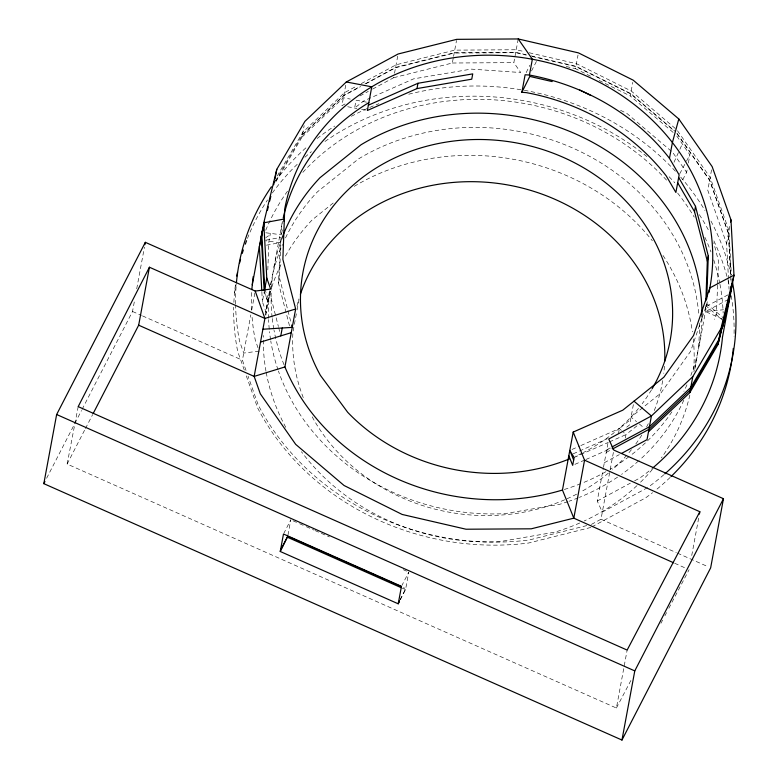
<?xml version="1.0" encoding="UTF-8"?>
<svg xmlns="http://www.w3.org/2000/svg" width="779" height="779" viewBox="0 0 779 779"><rect width="100%" height="100%" fill="white"/><g stroke="black" fill="none" stroke-linecap="round" stroke-linejoin="round"><path stroke-width="0.58" stroke-dasharray="3.9 2.92" d="M289.476 325.749L278.483 283.089L280.352 240.565M278.483 283.089L279.466 277.782L280.898 238.569M705.696 305.572L705.472 311.561L723.34 319.487M723.837 321.133L706.456 306.264L706.543 303.868M267.801 269.953L268.921 241.247L270.381 233.369M717.576 285.182L716.437 314.103L714.616 319.38M717.615 283.975L718.511 261.169L713.759 242.727M82.077 409.403L132.518 311.473L134.728 299.555M136.715 288.824L144.446 247.099M234.528 292.914L236.203 283.877M246.037 370.473L242.415 360.21L250.809 314.911M251.695 310.139L255.006 292.252M266.282 312.778L262.377 301.736L264.285 291.443L268.19 302.486M266.145 309.234L269.602 290.586M270.683 284.754L271.326 281.258M273.965 267.051L282.407 221.499M265.853 315.106L270.264 291.268M281.628 233.671L282.465 229.162M275.698 182.004L302.018 137.104L304.141 125.623M293.147 331.056L296.838 311.133M297.062 309.964L299.009 299.418M345.72 85.203L341.932 105.642L346.158 103.364M287.957 535.124L290.801 519.807L284.004 533.002M372.566 89.098L393.697 77.686L394.31 74.375M394.515 73.265L397.689 56.166M393.697 77.686L452.336 63.011L453.359 57.49M453.563 56.38L456.523 40.42M400.318 599.752L405.547 589.606L408.78 572.137L401.993 585.321M366.519 102.166L356.061 100.179L354.601 108.057L363.949 100.793L413.552 78.874L471.207 69.117L520.732 72.525L513.838 62.632L518.23 38.95M590.531 76.167L575.496 68.669L578.018 55.036M673.134 132.43L630.26 95.963L632.791 82.331M647.612 487.635L602.323 512.095L597.24 501.033L603.267 468.51M603.482 467.351L608.126 442.268M591.368 524.433L600.999 519.233L613.599 451.284M618.409 433.835L619.393 428.538L630.61 419.54M625.323 438.012L625.946 434.633L637.534 425.383M633.376 404.583L629.627 424.847L624.953 428.586M682.686 179.774L686.65 172.363L687.516 167.68M688.383 162.996L689.902 154.797L675.87 134.757M711.558 169.851L707.77 190.29L726.583 243.554L728.472 278.385M78.192 406.628L67.14 464.05L616.403 708.043L627.144 650.076M694.761 369.382L696.484 360.054M699.123 345.847L707.536 300.431M726.583 243.554L729.767 226.358M691.733 555.505L698.753 517.645M701.86 318.543L690.613 351.319L660.923 393.025L631.048 417.135L636.56 421.682M702.249 317.413L706.904 303.859L724.285 318.728M674.01 162.275L679.376 150.415M679.863 149.334L682.307 143.94M526.176 72.632L529.876 65.212M46.604 478.277L74.317 424.477M74.872 423.396L81.522 410.484M67.14 464.05L84.882 429.609M85.437 428.528L92.652 414.535M531.521 70.986L536.741 60.84M399.978 599.791L405.723 588.632L403.522 587.648M616.403 708.043L632.188 678.012M660.923 623.317L662.617 620.103M664.876 615.809L666.561 612.596M668.82 608.302L689.103 569.692M679.707 173.844L685.939 162.207M686.503 161.146L689.902 154.797M277.236 175.966L302.943 132.109L344.318 92.769L356.996 85.914M275.464 180.991L302.466 134.689L343.841 95.35L359.684 86.79M302.398 135.04L343.773 95.7L360.677 86.566M302.018 137.104L343.393 97.765L350.307 99.079M333.208 203.007L312.165 219.892A216.202 192.462 10.5 0 0 284.111 258.482M265.863 237.585L268.609 235.784M361.222 83.635L396.083 64.803L454.722 50.138L516.224 49.749L524.491 51.657M364.971 83.937L395.605 67.393L454.245 52.719L515.747 52.329L526.37 54.793M365.955 83.723L395.537 67.744L454.176 53.069L515.688 52.68L526.302 55.143M359.888 95.944L368.34 91.377M606.724 449.824L610.999 447.516M606.247 452.404L611.583 449.522M604.338 462.707L619.286 454.634M597.24 501.033L630.328 483.165M634.593 480.857L639.929 477.975A236.719 210.729 10.5 0 0 651.556 468.958M591.884 526.877L645.723 497.8A251.091 223.524 10.5 0 0 652.559 492.669M706.456 306.264L729.514 294.053M728.511 299.37L705.472 311.561L723.535 309.74M572 449.473L579.712 446.065M580.813 445.578L619.393 428.538L622.674 431.585M573.217 453.806L607.386 438.704M574.142 457.448L608.311 442.404M609.412 441.917L625.946 434.633L623.492 432.345M574.883 464.362L584.805 459.999M585.905 459.513L611.262 448.344M586.753 525.591L529.175 539.993A251.091 223.524 10.5 0 1 258.229 404.992L248.053 376.179M590.813 527.451L528.62 543.021A251.091 223.524 10.5 0 1 257.674 408.011L245.882 374.641M266.077 240.127L280.937 237.381M266.437 245.181L279.953 242.688L265.483 240.799M259.173 351.105L243.739 353.062L239.601 341.348A251.091 223.524 10.5 0 1 235.618 305.426M452.336 63.011L513.838 62.632M265.805 232.775L281.414 234.8L281.774 224.888A216.202 192.462 10.5 0 1 282.465 221.382M347.687 106.742L356.928 108.505M361.573 109.381L366.218 110.267M529.214 52.748L576.421 63.674L631.185 90.968L676.805 129.762M531.093 55.884L575.944 66.254L630.708 93.548L675.412 131.563M532.203 56.507L575.876 66.614L630.639 93.899L673.523 130.366M566.226 66.527L575.496 68.669M132.518 311.473L141.398 315.407M142.508 315.904L242.415 360.21M600.999 519.233L676.318 552.632M677.418 553.129L708.432 566.878M293.001 520.791L298.513 523.235M299.613 523.722L305.134 526.166M306.235 526.662L313.956 530.08M315.057 530.567L329.39 536.926M403.269 569.692L406.58 571.163M402.237 588.135L405.547 589.606M674.692 563.256L685.783 568.212M599.119 80.441L630.26 95.963M620.561 110.316L627.007 113.52L672.618 152.314L686.65 172.363M639.316 423.961L643.902 427.866M677.496 130.755L710.156 177.408L728.969 230.672L731.384 275.114M677.019 133.336L709.669 179.998L728.492 233.262L730.712 274.091M676.951 133.686L709.611 180.348L728.423 233.612L730.644 274.451M264.763 288.853L268.667 299.905M264.217 291.794L268.122 302.836M258.005 347.794L255.278 340.063A236.719 210.729 10.5 0 1 251.909 314.872M244.275 370.074L237.712 351.514A251.091 223.524 10.5 0 1 233.729 307.179M279.466 277.782L291.054 322.749M269.378 291.356L278.385 326.508M278.687 327.686L279.895 332.37M730.965 278.901L731.101 281.297M730.712 275.649L731.033 281.657M728.54 279.583L729.056 289.194M261.861 292.125L262.377 301.736M662.695 380.61A186.736 166.239 10.5 0 1 653.756 411.838M648.303 423.679A186.736 166.239 10.5 0 1 646.628 426.843M641.799 435.101A186.736 166.239 10.5 0 1 635.771 444.001M631.428 449.678A186.736 166.239 10.5 0 1 627.582 454.313M626.783 455.218A186.736 166.239 10.5 0 1 612.119 469.932M608.389 473.135A186.736 166.239 10.5 0 1 580.852 491.9M576.626 494.159A186.736 166.239 10.5 0 1 565.797 499.31M564.697 499.787A186.736 166.239 10.5 0 1 310.831 414.282M303.265 397.621A186.736 166.239 10.5 0 1 292.865 333.422M296.994 305.943A186.736 166.239 10.5 0 1 298.912 298.922M664.438 366.227A186.736 166.239 10.5 0 1 663.747 373.414M651.487 389.86A186.736 166.239 10.5 0 1 642.169 403.736M638.498 408.439A186.736 166.239 10.5 0 1 583.374 452.531M582.303 453.066A186.736 166.239 10.5 0 1 575.798 456.163M689.853 395.031A216.202 192.462 10.5 0 1 661.352 457.935M652.481 469.328A216.202 192.462 10.5 0 1 637.777 484.859M636.91 485.677A216.202 192.462 10.5 0 1 584.182 520.995M579.751 522.991A216.202 192.462 10.5 0 1 554.638 532.213L499.865 541.619A216.202 192.462 10.5 0 1 301.415 451.703M285.766 427.33A216.202 192.462 10.5 0 1 266.194 372.391M265.99 371.223A216.202 192.462 10.5 0 1 263.351 335.476M265.162 315.096A216.202 192.462 10.5 0 1 271.404 288.308M271.774 287.159A216.202 192.462 10.5 0 1 281.92 262.659M354.221 186.347A216.202 192.462 10.5 0 1 652.383 240.818M662.987 255.444A216.202 192.462 10.5 0 1 692.404 331.883M693.261 338.894A216.202 192.462 10.5 0 1 693.544 371.427M686.961 384.826A216.202 192.462 10.5 0 1 683.884 391.35M671.917 411.828A216.202 192.462 10.5 0 1 630.036 455.89M629.072 456.621A216.202 192.462 10.5 0 1 610.035 469.338M605.916 471.694A216.202 192.462 10.5 0 1 581.962 483.184M580.832 483.632A216.202 192.462 10.5 0 1 563.616 489.689M284.004 364.738A216.202 192.462 10.5 0 1 274.013 330.208M273.799 329.04A216.202 192.462 10.5 0 1 272.261 318.533M272.124 317.374A216.202 192.462 10.5 0 1 271.306 289.671M271.374 288.473A216.202 192.462 10.5 0 1 281.161 240.409M701.947 318.397A216.202 192.462 10.5 0 1 690.233 377.026M670.135 477.439A251.091 223.524 10.5 0 1 656.385 489.611M233.885 302.398A251.091 223.524 10.5 0 1 235.492 284.491M247.449 238.452A251.091 223.524 10.5 0 1 267.499 199.969M272.348 192.968A251.091 223.524 10.5 0 1 297.685 163.872M304.881 157.251A251.091 223.524 10.5 0 1 311.425 151.701M324.97 141.476A251.091 223.524 10.5 0 1 647.826 157.329M669.103 176.755A251.091 223.524 10.5 0 1 674.77 182.753M699.338 214.634A251.091 223.524 10.5 0 1 709.046 231.207M713.885 240.886A251.091 223.524 10.5 0 1 727.742 279.427M728.034 280.576A251.091 223.524 10.5 0 1 729.378 286.341M731.199 295.699A251.091 223.524 10.5 0 1 734.022 336.528M699.269 322.934A216.202 192.462 10.5 0 1 693.904 371.719M683.835 400.133A216.202 192.462 10.5 0 1 639.452 460.126M638.556 460.915A216.202 192.462 10.5 0 1 621.554 474.392M617.562 477.137A216.202 192.462 10.5 0 1 579.333 497.392M578.203 497.839A216.202 192.462 10.5 0 1 569.069 501.248M567.92 501.647A216.202 192.462 10.5 0 1 559.828 504.247L505.045 513.643A216.202 192.462 10.5 0 1 278.434 371.067M278.045 369.928A216.202 192.462 10.5 0 1 270.771 340.91M270.586 339.741A216.202 192.462 10.5 0 1 269.495 331.581M269.252 329.196A216.202 192.462 10.5 0 1 268.599 319.594M268.551 318.387A216.202 192.462 10.5 0 1 269.855 290.684M270.712 284.773A216.202 192.462 10.5 0 1 282.514 244.489M285.513 237.916A216.202 192.462 10.5 0 1 317.345 191.916L358.398 158.984A216.202 192.462 10.5 0 1 575.827 149.432A216.202 192.462 10.5 0 1 698.87 315.709M663.893 474.703A251.091 223.524 10.5 0 1 648.595 486.914M235.599 304.219A251.091 223.524 10.5 0 1 236.31 283.926M275.669 180.845A251.091 223.524 10.5 0 1 307.695 146.277M317.141 138.487A251.091 223.524 10.5 0 1 334.736 126.023M351.339 116.295A251.091 223.524 10.5 0 1 378.886 103.695M408.741 94.21A251.091 223.524 10.5 0 1 523.128 90.101M524.325 90.315A251.091 223.524 10.5 0 1 676.649 172.587M680.71 177.145A251.091 223.524 10.5 0 1 705.053 210.632M710.935 221.041A251.091 223.524 10.5 0 1 731.004 275.026M251.646 310.032A236.719 210.729 10.5 0 1 251.821 290.752M265.746 230.243A236.719 210.729 10.5 0 1 287.578 191.079M302.817 172.363A236.719 210.729 10.5 0 1 667.311 180.962M677.623 193.075A236.719 210.729 10.5 0 1 694.264 217.127M704.917 237.332A236.719 210.729 10.5 0 1 710.964 251.919M713.739 259.933A236.719 210.729 10.5 0 1 719.475 281.881M719.942 284.247A236.719 210.729 10.5 0 1 723.155 313.129"/><path stroke-width="1.17" d="M705.871 300.782L707.313 261.247L708.296 255.94L695.511 206.367L678.665 177.485M706.719 299.078L708.296 255.94M673.582 562.759L573.811 518.162L562.457 490.04L573.198 432.072L622.801 410.163L663.844 377.231L693.544 335.525L709.864 287.889L733.974 275.123L720.945 328.592L692.794 376.627L651.419 415.967L608.73 439.025L613.813 450.087L723.467 498.716L710.652 567.862L621.963 740.05L43.828 483.662L56.643 414.516L145.332 242.327L255.23 291.064L270.673 289.106L266.769 278.054L263.769 222.813L276.788 169.345L304.949 121.31L346.314 81.97L398.088 54.004L456.718 39.34L518.23 38.95L578.417 52.875L633.191 80.169L678.801 118.963L712.152 166.609L730.975 219.882L733.974 275.123L722.484 337.132A236.719 210.729 10.5 0 1 652.5 468.169M144.894 244.713L145.332 242.327M93.207 413.454L138.672 325.194L149.422 267.226L264.899 318.436L295.65 308.99L282.874 259.407L284.705 209.093A216.202 192.462 10.5 0 1 532.359 59.243A216.202 192.462 10.5 0 1 709.864 287.889L709.017 292.446M252.279 284.812L263.769 222.813L284.345 219.006L283.926 221.265M260.907 240.205L262.163 233.447M274.987 179.063L276.788 169.345M264.441 290.577L266.769 278.054M280.791 335.885L282.251 327.998M138.672 325.194L254.158 376.403L284.91 366.948L295.65 308.99M280.245 551.483L283.478 534.014L401.467 586.334L398.225 603.803L280.245 551.483L287.743 536.303L401.312 586.675M416.979 88.582L417.963 83.275L472.736 73.878L471.753 79.176L416.979 88.582L367.376 110.491L371.768 86.82L346.314 81.97M521.862 92.321L525.114 74.755L529.428 75.047A216.202 192.462 10.5 0 1 669.473 158.332L679.142 174.905L675.89 192.462L666.22 175.888A216.202 192.462 10.5 0 0 526.176 92.604L521.862 92.321L529.788 76.41L552.194 81.6M529.428 75.047L532.359 59.243L518.23 38.95M573.198 432.072L584.552 460.194L573.811 518.162L531.249 528.814L466.008 529.223L402.159 514.452L344.065 485.502L295.679 444.351L260.303 393.804L254.158 376.403L264.899 318.436L255.23 291.064M669.473 158.332L672.404 142.538L678.801 118.963M707.313 261.247L694.537 211.664L695.511 206.367M621.963 740.05L634.778 670.904L723.467 498.716M648.488 431.77L689.834 392.597L692.794 376.627M730.575 222.034L730.975 219.882M689.834 392.597L717.985 344.561L720.945 328.592M724.762 316.138L722.854 326.44L729.582 298.805M699.406 514.101L699.844 511.735L584.552 460.194M264.597 221.986L261.763 233.612L264.763 288.853M267.431 210.359L268.278 206.873M269.69 201.06L270.819 196.415M273.653 184.789L274.5 181.303M261.218 236.543L263.769 226.085M262.367 232.327L262.942 229.971M260.653 241.256L259.378 246.485L261.793 290.927M717.985 344.561L724.285 318.728M723.837 321.133L730.566 293.498M149.422 267.226L78.192 406.628L627.144 650.076L699.844 511.735M43.828 483.662L44.939 481.51M280.421 550.51L287.743 536.303M398.41 602.829L399.452 600.804M398.225 603.803L399.276 601.778M612.06 446.942L649.423 426.765L690.788 387.426L718.949 339.391L731.968 285.922L731.841 283.527M612.654 448.947L648.936 429.356L690.311 390.016L718.472 341.971L731.491 288.503L731.364 286.107M621.418 453.485L647.028 439.648L651.419 415.967L634.009 401.166M368.36 105.194L417.963 83.275M260.507 342.117L291.258 332.662M262.903 329.235L292.242 327.365L291.648 325.057M56.643 414.516L634.778 670.904M287.558 537.276L401.136 587.648M579.751 89.984L590.492 95.33M677.681 182.783L694.537 211.664M573.665 460.029L569.79 450.447L574.142 457.448L572.682 465.336L568.816 455.754M731.296 286.458L731.423 288.863M261.286 236.193L264.159 290.596M652.091 388.828A186.736 166.239 10.5 0 0 487.226 139.665A186.736 166.239 10.5 0 0 320.373 375.322L347.716 412.334A186.736 166.239 10.5 0 0 569.235 458.987M300.382 294.316A186.736 166.239 10.5 0 1 508.804 185.139A186.736 166.239 10.5 0 1 664.701 361.437M562.457 490.04A216.202 192.462 10.5 0 1 284.91 366.948M281.57 239.27A216.202 192.462 10.5 0 1 319.984 177.709L361.028 144.777A216.202 192.462 10.5 0 1 586.295 139.003A216.202 192.462 10.5 0 1 701.976 317.189M733.282 348.408A251.091 223.524 10.5 0 1 671.011 476.592M236.816 276.058A251.091 223.524 10.5 0 1 237.498 272.446M239.64 262.883A251.091 223.524 10.5 0 1 240.565 259.319M242.25 253.428A251.091 223.524 10.5 0 1 243.35 249.923M245.317 244.148A251.091 223.524 10.5 0 1 246.573 240.721M732.445 281.988A251.091 223.524 10.5 0 1 664.818 473.905M236.417 282.748A251.091 223.524 10.5 0 1 271.423 186.775M251.899 289.564A236.719 210.729 10.5 0 1 253.224 276.526M283.225 217.886A216.202 192.462 10.5 0 1 368.847 102.614"/></g></svg>
